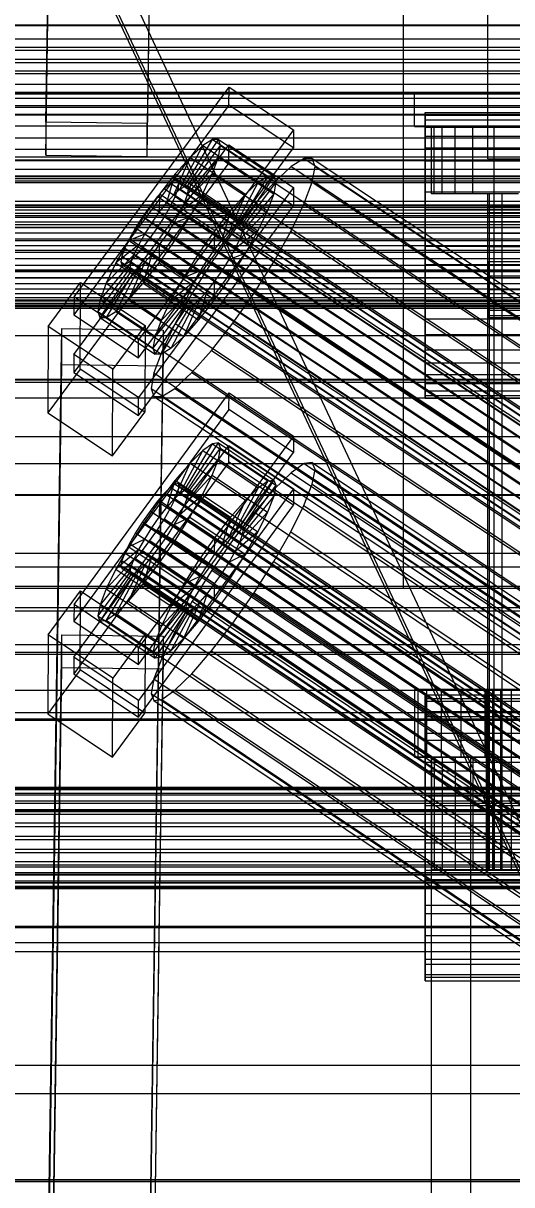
# Model space of a CAD drawing. Header units: millimetres. Extents: x -2500 to 58855, y -53268 to 6837.
# Drawn here: x -382.5 to -295.7, y -35105.9 to -34899.7 of the extents above; entities that cross this region are included whole.
import ezdxf

# ---------------------------------------------------------------- set-up
doc = ezdxf.new("R2010")
doc.units = ezdxf.units.MM
for name, color, linetype, lineweight in [('COTAS_O', 1, 'Continuous', 0), ('COTAS_R', 1, 'Continuous', 0), ('frontal_briquetadora', 7, 'Continuous', 0), ('frontal_C01', 7, 'Continuous', 0), ('frontal_C02', 7, 'Continuous', 0), ('frontal_C03', 7, 'Continuous', 0), ('frontal_C05', 7, 'Continuous', 0), ('frontal_mezcladora', 7, 'Continuous', 0), ('frontal_secador', 7, 'Continuous', 0), ('frontal_tolva-C01', 7, 'Continuous', 0)]:
    doc.layers.add(name, color=color, linetype=linetype, lineweight=lineweight)
doc.dimstyles.new('R19_100', dxfattribs={"dimtxt": 250, "dimasz": 150, "dimexe": 150, "dimexo": 80, "dimgap": 100, "dimtad": 1, "dimtih": 1, "dimtoh": 1, "dimdsep": 46, "dimcen": 0.09, "dimadec": 0, "dimazin": 0, "dimtfac": 1, "dimtdec": 4, "dimtofl": 0, "dimtmove": 0, "dimatfit": 3, "dimfxl": 1, "dimtolj": 1, "dimtzin": 0, "dimarcsym": 0})

# ---------------------------------------------------------------- blocks, each defined once
blk = doc.blocks.new('*D37')
at = {"layer": 'COTAS_R', "color": 0, "lineweight": -2, "transparency": 16777216}
for p, q in [((-1750, -35420), (-1750, -34450)), ((2600, -35420), (2600, -34450)), ((-1600, -34600), (2450, -34600))]:
    blk.add_line(p, q, dxfattribs=at)
at = {"layer": 'COTAS_R', "color": 0, "transparency": 16777216}
for points in [[(-1600, -34575), (-1600, -34625), (-1750, -34600)], [(2450, -34575), (2450, -34625), (2600, -34600)]]:
    blk.add_solid(points, dxfattribs=at)
at = {"layer": 'Defpoints', "color": 0, "transparency": 16777216}
for p in [(2600, -34600), (-1750, -35500), (2600, -35500)]:
    blk.add_point(p, dxfattribs=at)
blk = doc.blocks.new('*D42')
at = {"layer": 'COTAS_O', "color": 0, "lineweight": -2, "transparency": 16777216}
for p, q in [((-570, -33700), (200, -33700)), ((50, -34750), (50, -33850)), ((-570, -34900), (200, -34900))]:
    blk.add_line(p, q, dxfattribs=at)
at = {"layer": 'COTAS_O', "color": 0, "transparency": 16777216}
for points in [[(25, -33850), (75, -33850), (50, -33700)], [(25, -34750), (75, -34750), (50, -34900)]]:
    blk.add_solid(points, dxfattribs=at)
at = {"layer": 'Defpoints', "color": 0, "transparency": 16777216}
for p in [(-650, -33700), (50, -33700), (-650, -34900)]:
    blk.add_point(p, dxfattribs=at)
blk = doc.blocks.new('*D43')
at = {"layer": 'COTAS_O', "color": 0, "lineweight": -2, "transparency": 16777216}
for p, q in [((-650, -34820), (-650, -34050)), ((650, -34820), (650, -34050)), ((-500, -34200), (500, -34200))]:
    blk.add_line(p, q, dxfattribs=at)
at = {"layer": 'COTAS_O', "color": 0, "transparency": 16777216}
for points in [[(-500, -34175), (-500, -34225), (-650, -34200)], [(500, -34175), (500, -34225), (650, -34200)]]:
    blk.add_solid(points, dxfattribs=at)
at = {"layer": 'Defpoints', "color": 0, "transparency": 16777216}
for p in [(650, -34200), (-650, -34900), (650, -34900)]:
    blk.add_point(p, dxfattribs=at)

msp = doc.modelspace()

# ---------------------------------------------------------------- linework, layer by layer
at = {"layer": 'frontal_briquetadora'}
for p, q in [((-315, -35000), (-315, -34710)), ((-1330, -34940), (340, -34940)), ((-1330, -34950), (340, -34950)), ((-1330, -35000), (490, -35000)), ((-430, -35000), (-315, -35000)), ((-1330, -35010), (490, -35010))]:
    msp.add_line(p, q, dxfattribs=at)
at = {"layer": 'frontal_C01'}
for p, q in [((-373.501, -34948.258), (-345.969, -34911.019)), ((-345.981, -34914.221), (-345.969, -34911.019)), ((-345.969, -34911.019), (-334.501, -34918.631)), ((-345.981, -34914.221), (-373.513, -34951.46)), ((-334.513, -34921.833), (-345.981, -34914.221)), ((-311.15, -34916.825), (-311.15, -34915.54)), ((-311.15, -34915.54), (-311.15, -34915.982)), ((-311.15, -34915.54), (311.15, -34915.54)), ((-311.15, -34915.982), (-311.15, -34918.122)), ((-311.15, -34915.982), (311.15, -34915.982)), ((-311.15, -34919.749), (-311.15, -34916.825)), ((-311.15, -34916.825), (311.15, -34916.825)), ((-334.501, -34918.631), (-362.033, -34955.87)), ((-334.501, -34918.631), (-334.513, -34921.833)), ((-311.15, -34918.122), (-311.15, -34921.813)), ((-311.15, -34918.122), (311.15, -34918.122)), ((-353.892, -34928.643), (-348.918, -34920.323)), ((-353.378, -34928.64), (-347.835, -34920.318)), ((-348.918, -34920.323), (-350.645, -34921.406)), ((-347.835, -34920.318), (-348.918, -34920.323)), ((-348.918, -34920.323), (-339.088, -34926.847)), ((-347.835, -34920.318), (-338.005, -34926.842)), ((-347.47, -34921.39), (-347.835, -34920.318)), ((-311.15, -34924.115), (-311.15, -34919.749)), ((-311.15, -34919.749), (311.15, -34919.749)), ((-373.539, -34958.504), (-346.008, -34921.265)), ((-362.045, -34959.072), (-334.513, -34921.833)), ((-354.71, -34929.156), (-350.645, -34921.406)), ((-353.205, -34929.148), (-347.47, -34921.39)), ((-350.645, -34921.406), (-352.899, -34923.492)), ((-350.645, -34921.406), (-340.816, -34927.93)), ((-347.847, -34923.467), (-347.47, -34921.39)), ((-347.47, -34921.39), (-337.64, -34927.914)), ((-346.02, -34924.467), (-346.008, -34921.265)), ((-346.008, -34921.265), (-334.539, -34928.877)), ((-311.15, -34921.813), (-311.15, -34926.804)), ((-311.15, -34921.813), (311.15, -34921.813)), ((-346.02, -34924.467), (-373.551, -34961.706)), ((-355.777, -34930.144), (-352.899, -34923.492)), ((-352.899, -34923.492), (-355.525, -34926.439)), ((-353.384, -34930.132), (-347.847, -34923.467)), ((-352.899, -34923.492), (-343.069, -34930.016)), ((-348.941, -34926.406), (-347.847, -34923.467)), ((-347.847, -34923.467), (-338.017, -34929.991)), ((-334.551, -34932.078), (-346.02, -34924.467)), ((-334.938, -34925.145), (-337.95, -34927.934)), ((-332.629, -34923.698), (-334.938, -34925.145)), ((-334.938, -34925.145), (-150.629, -35047.476)), ((-331.181, -34923.69), (-332.629, -34923.698)), ((-332.629, -34923.698), (-148.32, -35046.029)), ((-331.197, -34927.9), (-330.692, -34925.124)), ((-330.692, -34925.124), (-331.181, -34923.69)), ((-331.181, -34923.69), (-146.872, -35046.022)), ((-330.692, -34925.124), (-146.383, -35047.455)), ((-311.15, -34929.623), (-311.15, -34924.115)), ((-311.15, -34924.115), (311.15, -34924.115)), ((-355.525, -34926.439), (-358.345, -34930.047)), ((-357.021, -34931.54), (-355.525, -34926.439)), ((-355.525, -34926.439), (-345.695, -34932.964)), ((-353.902, -34931.524), (-348.941, -34926.406)), ((-350.678, -34930.009), (-348.941, -34926.406)), ((-348.941, -34926.406), (-339.111, -34932.931)), ((-339.088, -34926.847), (-344.062, -34935.167)), ((-338.005, -34926.842), (-343.549, -34935.165)), ((-340.816, -34927.93), (-339.088, -34926.847)), ((-339.088, -34926.847), (-338.005, -34926.842)), ((-338.005, -34926.842), (-337.64, -34927.914)), ((-311.15, -34926.804), (-311.15, -34932.755)), ((-311.15, -34926.804), (311.15, -34926.804)), ((-334.539, -34928.877), (-362.071, -34966.116)), ((-357.415, -34929.056), (-358.659, -34930.452)), ((-356.348, -34928.068), (-357.415, -34929.056)), ((-357.415, -34929.056), (-143.617, -35070.961)), ((-355.53, -34927.555), (-356.348, -34928.068)), ((-356.348, -34928.068), (-142.549, -35069.973)), ((-355.777, -34930.144), (-354.71, -34929.156)), ((-355.541, -34930.437), (-355.022, -34929.044)), ((-355.017, -34927.553), (-355.53, -34927.555)), ((-355.53, -34927.555), (-141.731, -35069.46)), ((-355.022, -34929.044), (-354.844, -34928.061)), ((-355.022, -34929.044), (-141.224, -35070.949)), ((-354.844, -34928.061), (-355.017, -34927.553)), ((-355.017, -34927.553), (-141.218, -35069.457)), ((-354.844, -34928.061), (-141.045, -35069.965)), ((-354.71, -34929.156), (-353.892, -34928.643)), ((-344.88, -34935.68), (-354.71, -34929.156)), ((-353.892, -34928.643), (-353.378, -34928.64)), ((-344.062, -34935.167), (-353.892, -34928.643)), ((-353.205, -34929.148), (-353.384, -34930.132)), ((-343.549, -34935.165), (-353.378, -34928.64)), ((-353.378, -34928.64), (-353.205, -34929.148)), ((-343.376, -34935.672), (-353.205, -34929.148)), ((-340.816, -34927.93), (-344.88, -34935.68)), ((-337.64, -34927.914), (-343.376, -34935.672)), ((-343.069, -34930.016), (-340.816, -34927.93)), ((-337.95, -34927.934), (-341.461, -34931.874)), ((-337.64, -34927.914), (-338.017, -34929.991)), ((-337.95, -34927.934), (-153.641, -35050.265)), ((-334.539, -34928.877), (-334.551, -34932.078)), ((-332.659, -34931.83), (-331.197, -34927.9)), ((-331.197, -34927.9), (-146.887, -35050.232)), ((-358.345, -34930.047), (-361.166, -34934.069)), ((-358.659, -34930.452), (-359.995, -34932.161)), ((-358.659, -34930.452), (-144.861, -35072.357)), ((-358.345, -34930.047), (-358.357, -34933.249)), ((-348.515, -34936.571), (-358.345, -34930.047)), ((-357.021, -34931.54), (-355.777, -34930.144)), ((-356.363, -34932.143), (-355.541, -34930.437)), ((-345.947, -34936.668), (-355.777, -34930.144)), ((-355.541, -34930.437), (-141.742, -35072.341)), ((-354.725, -34933.231), (-350.678, -34930.009)), ((-353.384, -34930.132), (-353.902, -34931.524)), ((-343.554, -34936.656), (-353.384, -34930.132)), ((-352.938, -34934.028), (-350.678, -34930.009)), ((-350.678, -34930.009), (-340.848, -34936.533)), ((-343.069, -34930.016), (-345.947, -34936.668)), ((-345.695, -34932.964), (-343.069, -34930.016)), ((-338.017, -34929.991), (-343.554, -34936.656)), ((-338.017, -34929.991), (-339.111, -34932.931)), ((-311.15, -34935.899), (-311.15, -34929.623)), ((-311.15, -34929.623), (311.15, -34929.623)), ((-440, -34931.906), (440, -34931.906)), ((-440, -34932.063), (440, -34932.063)), ((-440, -34932.361), (440, -34932.361)), ((-440, -34932.821), (440, -34932.821)), ((-440, -34933.398), (440, -34933.398)), ((-362.083, -34969.317), (-334.551, -34932.078)), ((-359.995, -34932.161), (-361.332, -34934.067)), ((-146.196, -35074.066), (-359.995, -34932.161)), ((-359.693, -34935.154), (-358.357, -34933.249)), ((-358.357, -34933.249), (-357.021, -34931.54)), ((-358.357, -34933.249), (-348.527, -34939.773)), ((-357.434, -34934.047), (-356.363, -34932.143)), ((-347.191, -34938.064), (-357.021, -34931.54)), ((-356.363, -34932.143), (-142.565, -35074.048)), ((-354.725, -34933.231), (-355.796, -34935.135)), ((-353.902, -34931.524), (-354.725, -34933.231)), ((-344.895, -34939.755), (-354.725, -34933.231)), ((-344.073, -34938.049), (-353.902, -34931.524)), ((-348.515, -34936.571), (-345.695, -34932.964)), ((-345.695, -34932.964), (-347.191, -34938.064)), ((-341.461, -34931.874), (-345.231, -34936.697)), ((-339.111, -34932.931), (-344.073, -34938.049)), ((-341.461, -34931.874), (-157.152, -35054.205)), ((-339.111, -34932.931), (-340.848, -34936.533)), ((-334.981, -34936.646), (-332.659, -34931.83)), ((-332.659, -34931.83), (-148.35, -35054.162)), ((-311.15, -34932.755), (-311.15, -34939.26)), ((311.15, -34932.755), (-311.15, -34932.755)), ((-440, -34934.129), (440, -34934.129)), ((-440, -34934.944), (440, -34934.944)), ((-361.166, -34934.069), (-363.797, -34938.232)), ((-361.332, -34934.067), (-362.578, -34936.039)), ((-361.332, -34934.067), (-147.533, -35075.971)), ((-359.693, -34935.154), (-361.166, -34934.069)), ((-361.166, -34934.069), (-351.336, -34940.594)), ((-360.939, -34937.126), (-359.693, -34935.154)), ((-349.863, -34941.678), (-359.693, -34935.154)), ((-358.68, -34936.019), (-357.434, -34934.047)), ((-357.434, -34934.047), (-143.635, -35075.952)), ((-355.796, -34935.135), (-357.042, -34937.107)), ((-355.796, -34935.135), (-352.938, -34934.028)), ((-345.966, -34941.659), (-355.796, -34935.135)), ((-355.569, -34938.191), (-352.938, -34934.028)), ((-352.938, -34934.028), (-343.108, -34940.553)), ((-344.062, -34935.167), (-344.88, -34935.68)), ((-343.549, -34935.165), (-344.062, -34935.167)), ((-343.376, -34935.672), (-343.549, -34935.165)), ((-440, -34935.897), (440, -34935.897)), ((-440, -34936.896), (440, -34936.896)), ((-360.939, -34937.126), (-363.797, -34938.232)), ((-362.578, -34936.039), (-363.648, -34937.943)), ((-362.578, -34936.039), (-148.779, -35077.943)), ((-362.01, -34939.03), (-360.939, -34937.126)), ((-351.109, -34943.65), (-360.939, -34937.126)), ((-360.017, -34937.925), (-358.68, -34936.019)), ((-358.68, -34936.019), (-144.881, -35077.924)), ((-357.042, -34937.107), (-358.378, -34939.012)), ((-357.042, -34937.107), (-355.569, -34938.191)), ((-347.212, -34943.631), (-357.042, -34937.107)), ((-351.336, -34940.594), (-348.515, -34936.571)), ((-345.231, -34936.697), (-349.002, -34942.074)), ((-348.527, -34939.773), (-348.515, -34936.571)), ((-345.947, -34936.668), (-347.191, -34938.064)), ((-344.88, -34935.68), (-345.947, -34936.668)), ((-160.922, -35059.028), (-345.231, -34936.697)), ((-340.848, -34936.533), (-344.895, -34939.755)), ((-344.073, -34938.049), (-343.554, -34936.656)), ((-343.554, -34936.656), (-343.376, -34935.672)), ((-340.848, -34936.533), (-343.108, -34940.553)), ((-338.003, -34942.02), (-334.981, -34936.646)), ((-334.981, -34936.646), (-150.672, -35058.977)), ((-311.15, -34942.515), (-311.15, -34935.899)), ((-311.15, -34935.899), (311.15, -34935.899)), ((440, -34938.006), (-440, -34938.006)), ((-440, -34939.12), (440, -34939.12)), ((-363.797, -34938.232), (-366.057, -34942.252)), ((-362.01, -34939.03), (-366.057, -34942.252)), ((-364.471, -34939.649), (-364.989, -34941.042)), ((-363.648, -34937.943), (-364.471, -34939.649)), ((-364.471, -34939.649), (-150.672, -35081.553)), ((-363.797, -34938.232), (-353.967, -34944.757)), ((-363.648, -34937.943), (-149.85, -35079.847)), ((-362.833, -34940.736), (-362.01, -34939.03)), ((-362.596, -34941.03), (-361.352, -34939.634)), ((-352.18, -34945.554), (-362.01, -34939.03)), ((-361.352, -34939.634), (-360.017, -34937.925)), ((-361.352, -34939.634), (-147.554, -35081.538)), ((-360.017, -34937.925), (-146.218, -35079.829)), ((-358.378, -34939.012), (-359.714, -34940.721)), ((-358.39, -34942.214), (-355.569, -34938.191)), ((-358.378, -34939.012), (-358.39, -34942.214)), ((-348.548, -34945.536), (-358.378, -34939.012)), ((-355.569, -34938.191), (-345.739, -34944.716)), ((-347.191, -34938.064), (-348.527, -34939.773)), ((-345.966, -34941.659), (-344.895, -34939.755)), ((-344.895, -34939.755), (-344.073, -34938.049)), ((-311.15, -34939.26), (-311.15, -34945.876)), ((-311.15, -34939.26), (311.15, -34939.26)), ((-440, -34940.311), (440, -34940.311)), ((-440, -34941.464), (440, -34941.464)), ((-362.833, -34940.736), (-367.794, -34945.854)), ((-364.989, -34941.042), (-365.168, -34942.025)), ((-364.989, -34941.042), (-151.191, -35082.946)), ((-363.664, -34942.018), (-362.596, -34941.03)), ((-363.351, -34942.129), (-362.833, -34940.736)), ((-353.003, -34947.261), (-362.833, -34940.736)), ((-362.596, -34941.03), (-148.798, -35082.934)), ((-359.714, -34940.721), (-361.21, -34945.821)), ((-359.714, -34940.721), (-360.958, -34942.117)), ((-349.884, -34947.245), (-359.714, -34940.721)), ((-353.967, -34944.757), (-351.336, -34940.594)), ((-351.336, -34940.594), (-349.863, -34941.678)), ((-349.863, -34941.678), (-351.109, -34943.65)), ((-348.527, -34939.773), (-349.863, -34941.678)), ((-347.212, -34943.631), (-345.966, -34941.659)), ((-343.108, -34940.553), (-345.966, -34941.659)), ((-343.108, -34940.553), (-345.739, -34944.716)), ((-440, -34942.655), (440, -34942.655)), ((-440, -34943.769), (440, -34943.769)), ((-363.53, -34943.113), (-369.265, -34950.871)), ((-363.357, -34943.621), (-368.9, -34951.943)), ((-363.351, -34942.129), (-368.888, -34948.794)), ((-362.843, -34943.618), (-367.817, -34951.938)), ((-366.057, -34942.252), (-367.794, -34945.854)), ((-362.025, -34943.105), (-366.09, -34950.855)), ((-366.057, -34942.252), (-356.228, -34948.776)), ((-365.168, -34942.025), (-364.995, -34942.533)), ((-365.168, -34942.025), (-151.369, -35083.93)), ((-364.995, -34942.533), (-364.482, -34942.531)), ((-364.995, -34942.533), (-151.196, -35084.438)), ((-364.482, -34942.531), (-363.664, -34942.018)), ((-364.482, -34942.531), (-150.683, -35084.435)), ((-360.958, -34942.117), (-363.836, -34948.769)), ((-363.664, -34942.018), (-149.865, -35083.922)), ((-363.53, -34943.113), (-363.351, -34942.129)), ((-363.357, -34943.621), (-363.53, -34943.113)), ((-353.7, -34949.637), (-363.53, -34943.113)), ((-362.843, -34943.618), (-363.357, -34943.621)), ((-353.527, -34950.145), (-363.357, -34943.621)), ((-353.521, -34948.653), (-363.351, -34942.129)), ((-362.025, -34943.105), (-362.843, -34943.618)), ((-353.014, -34950.142), (-362.843, -34943.618)), ((-360.958, -34942.117), (-362.025, -34943.105)), ((-352.196, -34949.63), (-362.025, -34943.105)), ((-361.21, -34945.821), (-358.39, -34942.214)), ((-351.128, -34948.641), (-360.958, -34942.117)), ((-358.39, -34942.214), (-348.56, -34948.738)), ((-353.967, -34944.757), (-351.109, -34943.65)), ((-349.002, -34942.074), (-352.519, -34947.639)), ((-351.109, -34943.65), (-352.18, -34945.554)), ((-349.002, -34942.074), (-164.693, -35064.406)), ((-348.548, -34945.536), (-347.212, -34943.631)), ((-345.739, -34944.716), (-347.212, -34943.631)), ((-341.52, -34947.585), (-338.003, -34942.02)), ((-338.003, -34942.02), (-153.694, -35064.351)), ((-311.15, -34949.02), (-311.15, -34942.515)), ((-311.15, -34942.515), (311.15, -34942.515)), ((-440, -34944.879), (440, -34944.879)), ((-440, -34945.878), (440, -34945.878)), ((-378.086, -34953.504), (-372.35, -34945.746)), ((-372.408, -34961.115), (-372.35, -34945.746)), ((-372.35, -34945.746), (-360.882, -34953.358)), ((-367.794, -34945.854), (-368.888, -34948.794)), ((-367.794, -34945.854), (-357.964, -34952.379)), ((-363.836, -34948.769), (-361.21, -34945.821)), ((-361.21, -34945.821), (-351.38, -34952.346)), ((-356.228, -34948.776), (-353.967, -34944.757)), ((-356.228, -34948.776), (-352.18, -34945.554)), ((-352.18, -34945.554), (-353.003, -34947.261)), ((-349.884, -34947.245), (-348.548, -34945.536)), ((-345.739, -34944.716), (-348.56, -34948.738)), ((-348.56, -34948.738), (-348.548, -34945.536)), ((-311.15, -34945.876), (-311.15, -34952.152)), ((-311.15, -34945.876), (311.15, -34945.876)), ((-440, -34946.831), (440, -34946.831)), ((-440, -34947.646), (440, -34947.646)), ((-357.964, -34952.379), (-353.003, -34947.261)), ((-352.519, -34947.639), (-355.541, -34953.013)), ((-353.003, -34947.261), (-353.521, -34948.653)), ((-352.519, -34947.639), (-168.21, -35069.971)), ((-351.38, -34952.346), (-349.884, -34947.245)), ((-351.128, -34948.641), (-349.884, -34947.245)), ((-345.291, -34952.962), (-341.52, -34947.585)), ((-341.52, -34947.585), (-157.211, -35069.916)), ((-440, -34948.377), (440, -34948.377)), ((-440, -34948.954), (440, -34948.954)), ((-440, -34949.414), (440, -34949.414)), ((-440, -34949.712), (440, -34949.712)), ((-440, -34949.869), (440, -34949.869)), ((-373.501, -34948.258), (-373.513, -34951.46)), ((-362.033, -34955.87), (-373.501, -34948.258)), ((-368.888, -34948.794), (-369.265, -34950.871)), ((-368.888, -34948.794), (-359.058, -34955.318)), ((-366.09, -34950.855), (-363.836, -34948.769)), ((-363.836, -34948.769), (-354.006, -34955.293)), ((-359.436, -34957.395), (-353.7, -34949.637)), ((-359.058, -34955.318), (-353.521, -34948.653)), ((-357.964, -34952.379), (-356.228, -34948.776)), ((-356.26, -34957.379), (-352.196, -34949.63)), ((-354.006, -34955.293), (-351.128, -34948.641)), ((-353.521, -34948.653), (-353.7, -34949.637)), ((-353.7, -34949.637), (-353.527, -34950.145)), ((-353.014, -34950.142), (-352.196, -34949.63)), ((-352.196, -34949.63), (-351.128, -34948.641)), ((-348.56, -34948.738), (-351.38, -34952.346)), ((-311.15, -34954.971), (-311.15, -34949.02)), ((-311.15, -34949.02), (311.15, -34949.02)), ((-450, -34950.263), (450, -34950.263)), ((-373.513, -34951.46), (-362.045, -34959.072)), ((-369.265, -34950.871), (-368.9, -34951.943)), ((-369.265, -34950.871), (-359.436, -34957.395)), ((-368.9, -34951.943), (-367.817, -34951.938)), ((-368.9, -34951.943), (-359.07, -34958.467)), ((-367.817, -34951.938), (-366.09, -34950.855)), ((-367.817, -34951.938), (-357.987, -34958.462)), ((-366.09, -34950.855), (-356.26, -34957.379)), ((-359.07, -34958.467), (-353.527, -34950.145)), ((-357.987, -34958.462), (-353.014, -34950.142)), ((-353.527, -34950.145), (-353.014, -34950.142)), ((-378.512, -35145.861), (-375.644, -34953.914)), ((-378.086, -34953.504), (-378.143, -34968.873)), ((-366.618, -34961.116), (-378.086, -34953.504)), ((-375.644, -34960.317), (-375.644, -34953.914)), ((-375.644, -34953.914), (-357.646, -34954.155)), ((-360.882, -34953.358), (-366.618, -34961.116)), ((-360.882, -34953.358), (-360.939, -34968.726)), ((-357.646, -34954.155), (-360.514, -35146.103)), ((-359.058, -34955.318), (-357.964, -34952.379)), ((-355.541, -34953.013), (-357.863, -34957.829)), ((-357.646, -34954.155), (-357.646, -34960.559)), ((-355.541, -34953.013), (-171.232, -35075.344)), ((-351.38, -34952.346), (-354.006, -34955.293)), ((-349.061, -34957.785), (-345.291, -34952.962)), ((-345.291, -34952.962), (-160.982, -35075.293)), ((-311.15, -34952.152), (-311.15, -34957.66)), ((-311.15, -34952.152), (311.15, -34952.152)), ((-362.045, -34959.072), (-362.033, -34955.87)), ((-359.436, -34957.395), (-359.058, -34955.318)), ((-354.006, -34955.293), (-356.26, -34957.379)), ((-311.15, -34959.962), (-311.15, -34954.971)), ((-311.15, -34954.971), (311.15, -34954.971)), ((-359.07, -34958.467), (-359.436, -34957.395)), ((-357.863, -34957.829), (-359.326, -34961.759)), ((-356.26, -34957.379), (-357.987, -34958.462)), ((-357.863, -34957.829), (-173.554, -35080.16)), ((-352.572, -34961.725), (-349.061, -34957.785)), ((-349.061, -34957.785), (-164.752, -35080.116)), ((-311.15, -34957.66), (-311.15, -34962.026)), ((-311.15, -34957.66), (311.15, -34957.66)), ((-378.512, -35152.265), (-375.644, -34960.317)), ((-357.646, -34960.559), (-375.644, -34960.317)), ((-373.539, -34958.504), (-373.551, -34961.706)), ((-362.071, -34966.116), (-373.539, -34958.504)), ((-357.987, -34958.462), (-359.07, -34958.467)), ((-311.15, -34963.653), (-311.15, -34959.962)), ((-311.15, -34959.962), (311.15, -34959.962)), ((-372.408, -34961.115), (-378.143, -34968.873)), ((-373.551, -34961.706), (-362.083, -34969.317)), ((-360.939, -34968.726), (-372.408, -34961.115)), ((-366.675, -34976.484), (-366.618, -34961.116)), ((-360.514, -35152.507), (-357.646, -34960.559)), ((-359.326, -34961.759), (-359.83, -34964.535)), ((-359.326, -34961.759), (-175.016, -35084.09)), ((-355.584, -34964.514), (-352.572, -34961.725)), ((-352.572, -34961.725), (-168.263, -35084.057)), ((-311.15, -34962.026), (-311.15, -34964.95)), ((-311.15, -34962.026), (311.15, -34962.026)), ((450, -34963.07), (-450, -34963.07)), ((-357.893, -34965.961), (-355.584, -34964.514)), ((-355.584, -34964.514), (-171.275, -35086.845)), ((-311.15, -34965.793), (-311.15, -34963.653)), ((-311.15, -34963.653), (311.15, -34963.653)), ((-362.083, -34969.317), (-362.071, -34966.116)), ((-359.83, -34964.535), (-359.341, -34965.968)), ((-359.83, -34964.535), (-175.521, -35086.867)), ((-359.341, -34965.968), (-357.893, -34965.961)), ((-359.341, -34965.968), (-175.032, -35088.3)), ((-357.893, -34965.961), (-173.584, -35088.293)), ((-311.15, -34964.95), (-311.15, -34966.235)), ((-311.15, -34964.95), (311.15, -34964.95)), ((-311.15, -34966.235), (-311.15, -34965.793)), ((-311.15, -34965.793), (311.15, -34965.793)), ((-311.15, -34966.235), (311.15, -34966.235)), ((-378.143, -34968.873), (-366.675, -34976.484)), ((-366.675, -34976.484), (-360.939, -34968.726)), ((450, -34983.421), (-450, -34983.421)), ((-450, -34996.228), (450, -34996.228))]:
    msp.add_line(p, q, dxfattribs=at)
at = {"layer": 'frontal_C02'}
for p, q in [((-378.512, -34917.232), (-375.644, -34723.465)), ((-357.646, -34723.709), (-360.514, -34917.476)), ((-378.512, -34923.078), (-375.644, -34729.311)), ((-360.514, -34923.322), (-357.646, -34729.554)), ((-425, -34911.965), (425, -34911.965)), ((-360.514, -34917.476), (-378.512, -34917.232)), ((-378.512, -34917.232), (-378.512, -34923.078)), ((-360.514, -34923.322), (-360.514, -34917.476)), ((-378.512, -34923.078), (-360.514, -34923.322)), ((425, -34923.441), (-425, -34923.441)), ((425, -34926.812), (-425, -34926.812)), ((-425, -34938.288), (425, -34938.288)), ((-450, -34966.206), (450, -34966.206)), ((-373.501, -35002.918), (-345.969, -34965.325)), ((-345.981, -34968.248), (-345.969, -34965.325)), ((-345.969, -34965.325), (-334.501, -34973.009)), ((-345.981, -34968.248), (-373.513, -35005.841)), ((-334.513, -34975.931), (-345.981, -34968.248)), ((-373.539, -35012.271), (-346.008, -34974.678)), ((-334.501, -34973.009), (-362.033, -35010.602)), ((-353.892, -34982.605), (-348.918, -34974.361)), ((-353.378, -34982.536), (-347.835, -34974.214)), ((-348.918, -34974.361), (-350.645, -34975.576)), ((-347.835, -34974.214), (-348.918, -34974.361)), ((-348.918, -34974.361), (-339.088, -34980.947)), ((-347.835, -34974.214), (-338.005, -34980.8)), ((-347.47, -34975.144), (-347.835, -34974.214)), ((-346.02, -34977.6), (-346.008, -34974.678)), ((-346.008, -34974.678), (-334.539, -34982.361)), ((-334.501, -34973.009), (-334.513, -34975.931)), ((-362.045, -35013.524), (-334.513, -34975.931)), ((-354.71, -34983.181), (-350.645, -34975.576)), ((-353.205, -34982.976), (-347.47, -34975.144)), ((-350.645, -34975.576), (-352.899, -34977.775)), ((-350.645, -34975.576), (-340.816, -34982.162)), ((-347.847, -34977.089), (-347.47, -34975.144)), ((-347.47, -34975.144), (-337.64, -34981.73)), ((450, -34977.896), (-450, -34977.896)), ((-346.02, -34977.6), (-373.551, -35015.193)), ((-355.777, -34984.223), (-352.899, -34977.775)), ((-352.899, -34977.775), (-355.525, -34980.81)), ((-353.384, -34983.897), (-347.847, -34977.089)), ((-352.899, -34977.775), (-343.069, -34984.361)), ((-348.941, -34979.914), (-347.847, -34977.089)), ((-347.847, -34977.089), (-338.017, -34983.674)), ((-334.551, -34985.284), (-346.02, -34977.6)), ((-332.629, -34977.866), (-334.938, -34979.49)), ((-331.181, -34977.669), (-332.629, -34977.866)), ((-332.629, -34977.866), (-148.32, -35101.35)), ((-331.197, -34981.512), (-330.692, -34978.913)), ((-330.692, -34978.913), (-331.181, -34977.669)), ((-331.181, -34977.669), (-146.872, -35101.153)), ((-330.692, -34978.913), (-146.383, -35102.397)), ((-355.525, -34980.81), (-358.345, -34984.472)), ((-357.021, -34985.66), (-355.525, -34980.81)), ((-355.525, -34980.81), (-345.695, -34987.395)), ((-353.902, -34985.236), (-348.941, -34979.914)), ((-350.678, -34983.429), (-348.941, -34979.914)), ((-348.941, -34979.914), (-339.111, -34986.5)), ((-339.088, -34980.947), (-344.062, -34989.191)), ((-338.005, -34980.8), (-343.549, -34989.121)), ((-340.816, -34982.162), (-339.088, -34980.947)), ((-339.088, -34980.947), (-338.005, -34980.8)), ((-338.005, -34980.8), (-337.64, -34981.73)), ((-334.938, -34979.49), (-337.95, -34982.43)), ((-334.938, -34979.49), (-150.629, -35102.974)), ((-334.539, -34982.361), (-362.071, -35019.954)), ((-356.348, -34982.083), (-357.415, -34983.125)), ((-355.53, -34981.508), (-356.348, -34982.083)), ((-356.348, -34982.083), (-142.549, -35125.324)), ((-355.541, -34984.138), (-355.022, -34982.799)), ((-355.017, -34981.438), (-355.53, -34981.508)), ((-355.53, -34981.508), (-141.731, -35124.749)), ((-355.022, -34982.799), (-354.844, -34981.879)), ((-355.022, -34982.799), (-141.224, -35126.041)), ((-354.844, -34981.879), (-355.017, -34981.438)), ((-355.017, -34981.438), (-141.218, -35124.679)), ((-354.844, -34981.879), (-141.045, -35125.12)), ((-354.71, -34983.181), (-353.892, -34982.605)), ((-353.892, -34982.605), (-353.378, -34982.536)), ((-344.062, -34989.191), (-353.892, -34982.605)), ((-353.205, -34982.976), (-353.384, -34983.897)), ((-343.549, -34989.121), (-353.378, -34982.536)), ((-353.378, -34982.536), (-353.205, -34982.976)), ((-343.376, -34989.562), (-353.205, -34982.976)), ((-340.816, -34982.162), (-344.88, -34989.767)), ((-337.64, -34981.73), (-343.376, -34989.562)), ((-343.069, -34984.361), (-340.816, -34982.162)), ((-337.95, -34982.43), (-341.461, -34986.487)), ((-337.64, -34981.73), (-338.017, -34983.674)), ((-337.95, -34982.43), (-153.641, -35105.914)), ((-334.539, -34982.361), (-334.551, -34985.284)), ((-332.659, -34985.29), (-331.197, -34981.512)), ((-331.197, -34981.512), (-146.887, -35104.996)), ((-358.345, -34984.472), (-361.166, -34988.512)), ((-358.659, -34984.562), (-359.995, -34986.297)), ((-357.415, -34983.125), (-358.659, -34984.562)), ((-358.659, -34984.562), (-144.861, -35127.804)), ((-358.345, -34984.472), (-358.357, -34987.394)), ((-348.515, -34991.058), (-358.345, -34984.472)), ((-357.415, -34983.125), (-143.617, -35126.366)), ((-357.021, -34985.66), (-355.777, -34984.223)), ((-356.363, -34985.803), (-355.541, -34984.138)), ((-355.777, -34984.223), (-354.71, -34983.181)), ((-345.947, -34990.808), (-355.777, -34984.223)), ((-355.541, -34984.138), (-141.742, -35127.379)), ((-354.725, -34986.901), (-350.678, -34983.429)), ((-344.88, -34989.767), (-354.71, -34983.181)), ((-353.384, -34983.897), (-353.902, -34985.236)), ((-343.554, -34990.483), (-353.384, -34983.897)), ((-352.938, -34987.394), (-350.678, -34983.429)), ((-350.678, -34983.429), (-340.848, -34990.015)), ((-343.069, -34984.361), (-345.947, -34990.808)), ((-345.695, -34987.395), (-343.069, -34984.361)), ((-338.017, -34983.674), (-343.554, -34990.483)), ((-338.017, -34983.674), (-339.111, -34986.5)), ((-362.083, -35022.877), (-334.551, -34985.284)), ((-359.995, -34986.297), (-361.332, -34988.211)), ((-146.196, -35129.538), (-359.995, -34986.297)), ((-358.357, -34987.394), (-357.021, -34985.66)), ((-357.434, -34987.681), (-356.363, -34985.803)), ((-347.191, -34992.246), (-357.021, -34985.66)), ((-356.363, -34985.803), (-142.565, -35129.044)), ((-354.725, -34986.901), (-355.796, -34988.778)), ((-353.902, -34985.236), (-354.725, -34986.901)), ((-344.895, -34993.486), (-354.725, -34986.901)), ((-344.073, -34991.821), (-353.902, -34985.236)), ((-341.461, -34986.487), (-345.231, -34991.382)), ((-339.111, -34986.5), (-344.073, -34991.821)), ((-341.461, -34986.487), (-157.152, -35109.971)), ((-339.111, -34986.5), (-340.848, -34990.015)), ((-334.981, -34989.989), (-332.659, -34985.29)), ((-332.659, -34985.29), (-148.35, -35108.774)), ((-361.166, -34988.512), (-363.797, -34992.656)), ((-361.332, -34988.211), (-362.578, -34990.174)), ((-361.332, -34988.211), (-147.533, -35131.452)), ((-359.693, -34989.308), (-361.166, -34988.512)), ((-361.166, -34988.512), (-351.336, -34995.098)), ((-359.693, -34989.308), (-358.357, -34987.394)), ((-358.68, -34989.644), (-357.434, -34987.681)), ((-358.357, -34987.394), (-348.527, -34993.98)), ((-357.434, -34987.681), (-143.635, -35130.922)), ((-355.796, -34988.778), (-357.042, -34990.741)), ((-355.796, -34988.778), (-352.938, -34987.394)), ((-345.966, -34995.364), (-355.796, -34988.778)), ((-355.569, -34991.537), (-352.938, -34987.394)), ((-352.938, -34987.394), (-343.108, -34993.979)), ((-348.515, -34991.058), (-345.695, -34987.395)), ((-345.695, -34987.395), (-347.191, -34992.246)), ((-344.062, -34989.191), (-344.88, -34989.767)), ((-343.549, -34989.121), (-344.062, -34989.191)), ((-343.376, -34989.562), (-343.549, -34989.121)), ((-360.939, -34991.271), (-363.797, -34992.656)), ((-362.578, -34990.174), (-363.648, -34992.051)), ((-362.578, -34990.174), (-148.779, -35133.415)), ((-362.01, -34993.149), (-360.939, -34991.271)), ((-360.939, -34991.271), (-359.693, -34989.308)), ((-351.109, -34997.857), (-360.939, -34991.271)), ((-360.017, -34991.558), (-358.68, -34989.644)), ((-349.863, -34995.894), (-359.693, -34989.308)), ((-358.68, -34989.644), (-144.881, -35132.885)), ((-357.042, -34990.741), (-358.378, -34992.655)), ((-357.042, -34990.741), (-355.569, -34991.537)), ((-347.212, -34997.327), (-357.042, -34990.741)), ((-351.336, -34995.098), (-348.515, -34991.058)), ((-348.527, -34993.98), (-348.515, -34991.058)), ((-345.947, -34990.808), (-347.191, -34992.246)), ((-344.88, -34989.767), (-345.947, -34990.808)), ((-340.848, -34990.015), (-344.895, -34993.486)), ((-344.073, -34991.821), (-343.554, -34990.483)), ((-343.554, -34990.483), (-343.376, -34989.562)), ((-340.848, -34990.015), (-343.108, -34993.979)), ((-338.003, -34995.288), (-334.981, -34989.989)), ((-334.981, -34989.989), (-150.672, -35113.473)), ((-363.797, -34992.656), (-366.057, -34996.62)), ((-362.01, -34993.149), (-366.057, -34996.62)), ((-363.648, -34992.051), (-364.471, -34993.716)), ((-363.797, -34992.656), (-353.967, -34999.242)), ((-363.648, -34992.051), (-149.85, -35135.293)), ((-362.833, -34994.814), (-362.01, -34993.149)), ((-362.596, -34994.73), (-361.352, -34993.292)), ((-352.18, -34999.735), (-362.01, -34993.149)), ((-361.352, -34993.292), (-360.017, -34991.558)), ((-361.352, -34993.292), (-147.554, -35136.534)), ((-360.017, -34991.558), (-146.218, -35134.799)), ((-358.378, -34992.655), (-359.714, -34994.39)), ((-358.39, -34995.578), (-355.569, -34991.537)), ((-358.378, -34992.655), (-358.39, -34995.578)), ((-348.548, -34999.241), (-358.378, -34992.655)), ((-355.569, -34991.537), (-345.739, -34998.123)), ((-345.231, -34991.382), (-349.002, -34996.784)), ((-347.191, -34992.246), (-348.527, -34993.98)), ((-160.922, -35114.866), (-345.231, -34991.382)), ((-344.895, -34993.486), (-344.073, -34991.821)), ((-362.833, -34994.814), (-367.794, -35000.135)), ((-364.989, -34995.055), (-365.168, -34995.976)), ((-364.471, -34993.716), (-364.989, -34995.055)), ((-364.989, -34995.055), (-151.191, -35138.296)), ((-364.471, -34993.716), (-150.672, -35136.958)), ((-363.664, -34995.771), (-362.596, -34994.73)), ((-363.351, -34996.153), (-362.833, -34994.814)), ((-353.003, -35001.4), (-362.833, -34994.814)), ((-362.596, -34994.73), (-148.798, -35137.971)), ((-359.714, -34994.39), (-361.21, -34999.24)), ((-359.714, -34994.39), (-360.958, -34995.827)), ((-349.884, -35000.976), (-359.714, -34994.39)), ((-353.967, -34999.242), (-351.336, -34995.098)), ((-351.336, -34995.098), (-349.863, -34995.894)), ((-348.527, -34993.98), (-349.863, -34995.894)), ((-347.212, -34997.327), (-345.966, -34995.364)), ((-345.966, -34995.364), (-344.895, -34993.486)), ((-343.108, -34993.979), (-345.966, -34995.364)), ((-343.108, -34993.979), (-345.739, -34998.123)), ((-341.52, -35000.828), (-338.003, -34995.288)), ((-338.003, -34995.288), (-153.694, -35118.772)), ((-363.53, -34997.073), (-369.265, -35004.905)), ((-363.357, -34997.514), (-368.9, -35005.836)), ((-363.351, -34996.153), (-368.888, -35002.961)), ((-362.843, -34997.444), (-367.817, -35005.688)), ((-366.057, -34996.62), (-367.794, -35000.135)), ((-362.025, -34996.869), (-366.09, -35004.474)), ((-366.057, -34996.62), (-356.228, -35003.206)), ((-365.168, -34995.976), (-364.995, -34996.416)), ((-365.168, -34995.976), (-151.369, -35139.217)), ((-364.995, -34996.416), (-364.482, -34996.347)), ((-364.995, -34996.416), (-151.196, -35139.658)), ((-364.482, -34996.347), (-363.664, -34995.771)), ((-364.482, -34996.347), (-150.683, -35139.588)), ((-360.958, -34995.827), (-363.836, -35002.274)), ((-363.664, -34995.771), (-149.865, -35139.013)), ((-363.53, -34997.073), (-363.351, -34996.153)), ((-363.357, -34997.514), (-363.53, -34997.073)), ((-353.7, -35003.659), (-363.53, -34997.073)), ((-362.843, -34997.444), (-363.357, -34997.514)), ((-353.527, -35004.1), (-363.357, -34997.514)), ((-353.521, -35002.738), (-363.351, -34996.153)), ((-362.025, -34996.869), (-362.843, -34997.444)), ((-353.014, -35004.03), (-362.843, -34997.444)), ((-360.958, -34995.827), (-362.025, -34996.869)), ((-352.196, -35003.455), (-362.025, -34996.869)), ((-361.21, -34999.24), (-358.39, -34995.578)), ((-351.128, -35002.413), (-360.958, -34995.827)), ((-358.39, -34995.578), (-348.56, -35002.164)), ((-349.002, -34996.784), (-352.519, -35002.323)), ((-349.863, -34995.894), (-351.109, -34997.857)), ((-349.002, -34996.784), (-164.693, -35120.268)), ((-348.548, -34999.241), (-347.212, -34997.327)), ((-345.739, -34998.123), (-347.212, -34997.327)), ((-363.836, -35002.274), (-361.21, -34999.24)), ((-361.21, -34999.24), (-351.38, -35005.826)), ((-356.228, -35003.206), (-353.967, -34999.242)), ((-353.967, -34999.242), (-351.109, -34997.857)), ((-351.109, -34997.857), (-352.18, -34999.735)), ((-349.884, -35000.976), (-348.548, -34999.241)), ((-345.739, -34998.123), (-348.56, -35002.164)), ((-348.56, -35002.164), (-348.548, -34999.241)), ((450, -34999.677), (-450, -34999.677)), ((-378.086, -35008.307), (-372.35, -35000.475)), ((-372.408, -35014.504), (-372.35, -35000.475)), ((-372.35, -35000.475), (-360.882, -35008.158)), ((-367.794, -35000.135), (-368.888, -35002.961)), ((-367.794, -35000.135), (-357.964, -35006.721)), ((-357.964, -35006.721), (-353.003, -35001.4)), ((-356.228, -35003.206), (-352.18, -34999.735)), ((-353.003, -35001.4), (-353.521, -35002.738)), ((-352.18, -34999.735), (-353.003, -35001.4)), ((-351.38, -35005.826), (-349.884, -35000.976)), ((-351.128, -35002.413), (-349.884, -35000.976)), ((-345.291, -35006.229), (-341.52, -35000.828)), ((-341.52, -35000.828), (-157.211, -35124.312)), ((-373.501, -35002.918), (-373.513, -35005.841)), ((-362.033, -35010.602), (-373.501, -35002.918)), ((-368.888, -35002.961), (-369.265, -35004.905)), ((-368.888, -35002.961), (-359.058, -35009.547)), ((-366.09, -35004.474), (-363.836, -35002.274)), ((-363.836, -35002.274), (-354.006, -35008.86)), ((-359.436, -35011.491), (-353.7, -35003.659)), ((-359.058, -35009.547), (-353.521, -35002.738)), ((-357.964, -35006.721), (-356.228, -35003.206)), ((-356.26, -35011.059), (-352.196, -35003.455)), ((-352.519, -35002.323), (-355.541, -35007.623)), ((-354.006, -35008.86), (-351.128, -35002.413)), ((-353.521, -35002.738), (-353.7, -35003.659)), ((-353.7, -35003.659), (-353.527, -35004.1)), ((-353.014, -35004.03), (-352.196, -35003.455)), ((-352.519, -35002.323), (-168.21, -35125.807)), ((-352.196, -35003.455), (-351.128, -35002.413)), ((-348.56, -35002.164), (-351.38, -35005.826)), ((-369.265, -35004.905), (-368.9, -35005.836)), ((-369.265, -35004.905), (-359.436, -35011.491)), ((-368.9, -35005.836), (-367.817, -35005.688)), ((-367.817, -35005.688), (-366.09, -35004.474)), ((-367.817, -35005.688), (-357.987, -35012.274)), ((-366.09, -35004.474), (-356.26, -35011.059)), ((-359.07, -35012.421), (-353.527, -35004.1)), ((-357.987, -35012.274), (-353.014, -35004.03)), ((-353.527, -35004.1), (-353.014, -35004.03)), ((-373.513, -35005.841), (-362.045, -35013.524)), ((-368.9, -35005.836), (-359.07, -35012.421)), ((-359.058, -35009.547), (-357.964, -35006.721)), ((-355.541, -35007.623), (-357.863, -35012.322)), ((-355.541, -35007.623), (-171.232, -35131.107)), ((-351.38, -35005.826), (-354.006, -35008.86)), ((-349.061, -35011.125), (-345.291, -35006.229)), ((-345.291, -35006.229), (-160.982, -35129.713)), ((-378.512, -35202.053), (-375.644, -35008.286)), ((-378.086, -35008.307), (-378.143, -35022.336)), ((-366.618, -35015.99), (-378.086, -35008.307)), ((-375.644, -35014.132), (-375.644, -35008.286)), ((-375.644, -35008.286), (-357.646, -35008.53)), ((-360.882, -35008.158), (-366.618, -35015.99)), ((-360.882, -35008.158), (-360.939, -35022.187)), ((-357.646, -35008.53), (-360.514, -35202.297)), ((-359.436, -35011.491), (-359.058, -35009.547)), ((-357.646, -35008.53), (-357.646, -35014.376)), ((-354.006, -35008.86), (-356.26, -35011.059)), ((-450, -35011.368), (450, -35011.368)), ((-362.045, -35013.524), (-362.033, -35010.602)), ((-359.07, -35012.421), (-359.436, -35011.491)), ((-356.26, -35011.059), (-357.987, -35012.274)), ((-352.572, -35015.181), (-349.061, -35011.125)), ((-349.061, -35011.125), (-164.752, -35134.609)), ((-373.539, -35012.271), (-373.551, -35015.193)), ((-362.071, -35019.954), (-373.539, -35012.271)), ((-357.863, -35012.322), (-359.326, -35016.1)), ((-357.987, -35012.274), (-359.07, -35012.421)), ((-357.863, -35012.322), (-173.554, -35135.806)), ((-378.512, -35207.899), (-375.644, -35014.132)), ((-372.408, -35014.504), (-378.143, -35022.336)), ((-357.646, -35014.376), (-375.644, -35014.132)), ((-373.551, -35015.193), (-362.083, -35022.877)), ((-360.939, -35022.187), (-372.408, -35014.504)), ((-366.675, -35030.019), (-366.618, -35015.99)), ((-360.514, -35208.143), (-357.646, -35014.376)), ((-355.584, -35018.122), (-352.572, -35015.181)), ((-352.572, -35015.181), (-168.263, -35138.665)), ((-359.326, -35016.1), (-359.83, -35018.699)), ((-359.326, -35016.1), (-175.016, -35139.584)), ((-357.893, -35019.745), (-355.584, -35018.122)), ((-355.584, -35018.122), (-171.275, -35141.606)), ((-362.083, -35022.877), (-362.071, -35019.954)), ((-359.83, -35018.699), (-359.341, -35019.942)), ((-359.83, -35018.699), (-175.521, -35142.183)), ((-359.341, -35019.942), (-357.893, -35019.745)), ((-359.341, -35019.942), (-175.032, -35143.426)), ((-357.893, -35019.745), (-173.584, -35143.229)), ((-311.15, -35020.039), (-311.15, -35018.945)), ((-311.15, -35018.945), (-311.15, -35019.581)), ((-311.15, -35018.945), (311.15, -35018.945)), ((-311.15, -35019.581), (-311.15, -35021.904)), ((-311.15, -35019.581), (311.15, -35019.581)), ((-311.15, -35022.788), (-311.15, -35020.039)), ((-311.15, -35020.039), (311.15, -35020.039)), ((-366.675, -35030.019), (-360.939, -35022.187)), ((-311.15, -35021.904), (-311.15, -35025.755)), ((-311.15, -35021.904), (311.15, -35021.904)), ((-378.143, -35022.336), (-366.675, -35030.019)), ((-311.15, -35027.005), (-311.15, -35022.788)), ((-311.15, -35022.788), (311.15, -35022.788)), ((-311.15, -35025.755), (-311.15, -35030.872)), ((-311.15, -35025.755), (311.15, -35025.755)), ((-311.15, -35032.403), (-311.15, -35027.005)), ((-311.15, -35027.005), (311.15, -35027.005)), ((-311.15, -35030.872), (-311.15, -35036.906)), ((-311.15, -35030.872), (311.15, -35030.872)), ((-311.15, -35038.613), (-311.15, -35032.403)), ((-311.15, -35032.403), (311.15, -35032.403)), ((-440, -35035.335), (440, -35035.335)), ((-440, -35035.561), (440, -35035.561)), ((-440, -35035.723), (440, -35035.723)), ((-440, -35036.384), (440, -35036.384)), ((-440, -35036.697), (440, -35036.697)), ((-440, -35037.748), (440, -35037.748)), ((-440, -35038.191), (440, -35038.191)), ((-311.15, -35036.906), (-311.15, -35043.446)), ((311.15, -35036.906), (-311.15, -35036.906)), ((-311.15, -35045.213), (-311.15, -35038.613)), ((-311.15, -35038.613), (311.15, -35038.613)), ((-440, -35039.561), (440, -35039.561)), ((-440, -35040.104), (440, -35040.104)), ((440, -35041.699), (-440, -35041.699)), ((-440, -35042.304), (440, -35042.304)), ((-440, -35044.017), (440, -35044.017)), ((-440, -35044.643), (440, -35044.643)), ((-311.15, -35043.446), (-311.15, -35050.046)), ((-311.15, -35043.446), (311.15, -35043.446)), ((-440, -35046.355), (440, -35046.355)), ((-440, -35046.96), (440, -35046.96)), ((-311.15, -35051.753), (-311.15, -35045.213)), ((-311.15, -35045.213), (311.15, -35045.213)), ((-440, -35048.556), (440, -35048.556)), ((-440, -35049.098), (440, -35049.098)), ((-440, -35050.468), (440, -35050.468)), ((-440, -35050.911), (440, -35050.911)), ((-311.15, -35050.046), (-311.15, -35056.257)), ((-311.15, -35050.046), (311.15, -35050.046)), ((-440, -35051.963), (440, -35051.963)), ((-440, -35052.276), (440, -35052.276)), ((-440, -35052.937), (440, -35052.937)), ((-440, -35053.099), (440, -35053.099)), ((-311.15, -35057.787), (-311.15, -35051.753)), ((-311.15, -35051.753), (311.15, -35051.753)), ((-440, -35053.324), (440, -35053.324)), ((-311.15, -35056.257), (-311.15, -35061.654)), ((-311.15, -35056.257), (311.15, -35056.257)), ((-311.15, -35062.904), (-311.15, -35057.787)), ((-311.15, -35057.787), (311.15, -35057.787)), ((-311.15, -35061.654), (-311.15, -35065.872)), ((-311.15, -35061.654), (311.15, -35061.654)), ((-311.15, -35066.755), (-311.15, -35062.904)), ((-311.15, -35062.904), (311.15, -35062.904)), ((-311.15, -35065.872), (-311.15, -35068.621)), ((-311.15, -35065.872), (311.15, -35065.872)), ((-311.15, -35069.078), (-311.15, -35066.755)), ((-311.15, -35066.755), (311.15, -35066.755)), ((-311.15, -35068.621), (-311.15, -35069.714)), ((-311.15, -35068.621), (311.15, -35068.621)), ((-311.15, -35069.714), (-311.15, -35069.078)), ((-311.15, -35069.078), (311.15, -35069.078)), ((-311.15, -35069.714), (311.15, -35069.714))]:
    msp.add_line(p, q, dxfattribs=at)
at = {"layer": 'frontal_C03'}
for p, q in [((-450, -35039.271), (450, -35039.271)), ((450, -35050.828), (-450, -35050.828)), ((450, -35052.952), (-450, -35052.952)), ((-450, -35064.508), (450, -35064.508)), ((-450, -35104.997), (450, -35104.997)), ((-450, -35105.279), (450, -35105.279)), ((-450, -35105.329), (450, -35105.329))]:
    msp.add_line(p, q, dxfattribs=at)
at = {"layer": 'frontal_C05'}
for p, q in [((-300, -34923.75), (-300, -34858)), ((-300, -34918), (-300, -34858)), ((-313, -34912), (-257, -34912)), ((-313, -34918), (-313, -34912)), ((-313, -34918), (-257, -34918)), ((-309.52, -34918), (-310, -34918)), ((-310, -34930), (-310, -34918)), ((-308.097, -34918), (-309.52, -34918)), ((-309.52, -34930), (-309.52, -34918)), ((-305.787, -34918), (-308.097, -34918)), ((-308.097, -34930), (-308.097, -34918)), ((-302.678, -34918), (-305.787, -34918)), ((-305.787, -34930), (-305.787, -34918)), ((-298.889, -34918), (-302.678, -34918)), ((-302.678, -34930), (-302.678, -34918)), ((-300, -34918), (-270, -34918)), ((-294.567, -34918), (-298.889, -34918)), ((-298.889, -34930), (-298.889, -34918)), ((-300, -34923.75), (-270, -34923.75)), ((-309.52, -34930), (-310, -34930)), ((-308.097, -34930), (-309.52, -34930)), ((-305.787, -34930), (-308.097, -34930)), ((-302.678, -34930), (-305.787, -34930)), ((-298.889, -34930), (-302.678, -34930)), ((-299.712, -34930), (-300, -34930)), ((-300, -35050), (-300, -34930)), ((-298.858, -34930), (-299.712, -34930)), ((-299.712, -35050), (-299.712, -34930)), ((-294.567, -34930), (-298.889, -34930)), ((-297.472, -34930), (-298.858, -34930)), ((-298.858, -35050), (-298.858, -34930)), ((-295.607, -34930), (-297.472, -34930)), ((-297.472, -35050), (-297.472, -34930)), ((-300, -34932.341), (-300, -34932)), ((-250, -34932), (-300, -34932)), ((-300, -34933.34), (-300, -34932.341)), ((-250, -34932.341), (-300, -34932.341)), ((-300, -34934.929), (-300, -34933.34)), ((-250, -34933.34), (-300, -34933.34)), ((-300, -34937), (-300, -34934.929)), ((-250, -34934.929), (-300, -34934.929)), ((-300, -34939.412), (-300, -34937)), ((-250, -34937), (-300, -34937)), ((-300, -34942), (-300, -34939.412)), ((-250, -34939.412), (-300, -34939.412)), ((-300, -34942), (-300, -34944.588)), ((-300, -34942), (-250, -34942)), ((-300, -34944.588), (-300, -34947)), ((-250, -34944.588), (-300, -34944.588)), ((-300, -34947), (-300, -34949.071)), ((-250, -34947), (-300, -34947)), ((-300, -34949.071), (-300, -34950.66)), ((-250, -34949.071), (-300, -34949.071)), ((-300, -34950.66), (-300, -34951.659)), ((-250, -34950.66), (-300, -34950.66)), ((-300, -34951.659), (-300, -34952)), ((-250, -34951.659), (-300, -34951.659)), ((-250, -34952), (-300, -34952)), ((-300.25, -35018), (-313, -35018)), ((-313, -35018), (-312.462, -35018)), ((-313, -35018), (-313, -35030)), ((-299.957, -35018), (-312.462, -35018)), ((-312.462, -35018), (-310.869, -35018)), ((-312.462, -35018), (-312.462, -35030)), ((-299.089, -35018), (-310.869, -35018)), ((-310.869, -35018), (-308.281, -35018)), ((-310.869, -35018), (-310.869, -35030)), ((-297.68, -35018), (-308.281, -35018)), ((-308.281, -35018), (-304.799, -35018)), ((-308.281, -35018), (-308.281, -35030)), ((-295.783, -35018), (-304.799, -35018)), ((-304.799, -35018), (-300.556, -35018)), ((-304.799, -35018), (-304.799, -35030)), ((-293.472, -35018), (-300.556, -35018)), ((-300.556, -35018), (-295.715, -35018)), ((-300.556, -35018), (-300.556, -35030)), ((-299.957, -35018), (-300.25, -35018)), ((-300.25, -35030), (-300.25, -35018)), ((-299.089, -35018), (-299.957, -35018)), ((-299.957, -35030), (-299.957, -35018)), ((-297.68, -35018), (-299.089, -35018)), ((-299.089, -35030), (-299.089, -35018)), ((-295.783, -35018), (-297.68, -35018)), ((-297.68, -35030), (-297.68, -35018)), ((-293.472, -35018), (-295.783, -35018)), ((-295.783, -35030), (-295.783, -35018)), ((-312.462, -35030), (-313, -35030)), ((-313, -35030), (-300.25, -35030)), ((-310.869, -35030), (-312.462, -35030)), ((-312.462, -35030), (-299.957, -35030)), ((-308.281, -35030), (-310.869, -35030)), ((-310.869, -35030), (-299.089, -35030)), ((-310, -35030), (-260, -35030)), ((-310, -35980), (-310, -35030)), ((-310, -35030), (-303, -35030)), ((-300.25, -35030), (-310, -35030)), ((-310, -35030), (-309.52, -35030)), ((-310, -35030), (-310, -35050)), ((-299.957, -35030), (-309.52, -35030)), ((-309.52, -35030), (-308.097, -35030)), ((-309.52, -35030), (-309.52, -35050)), ((-304.799, -35030), (-308.281, -35030)), ((-308.281, -35030), (-297.68, -35030)), ((-299.089, -35030), (-308.097, -35030)), ((-308.097, -35030), (-305.787, -35030)), ((-308.097, -35030), (-308.097, -35050)), ((-297.68, -35030), (-305.787, -35030)), ((-305.787, -35030), (-302.678, -35030)), ((-305.787, -35030), (-305.787, -35050)), ((-300.556, -35030), (-304.799, -35030)), ((-304.799, -35030), (-295.783, -35030)), ((-303, -35980), (-303, -35030)), ((-295.783, -35030), (-302.678, -35030)), ((-302.678, -35030), (-298.889, -35030)), ((-302.678, -35030), (-302.678, -35050)), ((-295.715, -35030), (-300.556, -35030)), ((-300.556, -35030), (-293.472, -35030)), ((-299.957, -35030), (-300.25, -35030)), ((-300.25, -35050), (-300.25, -35030)), ((-299.089, -35030), (-299.957, -35030)), ((-299.957, -35050), (-299.957, -35030)), ((-297.68, -35030), (-299.089, -35030)), ((-299.089, -35050), (-299.089, -35030)), ((-293.472, -35030), (-298.889, -35030)), ((-298.889, -35030), (-294.567, -35030)), ((-298.889, -35030), (-298.889, -35050)), ((-295.783, -35030), (-297.68, -35030)), ((-297.68, -35050), (-297.68, -35030)), ((-293.472, -35030), (-295.783, -35030)), ((-295.783, -35050), (-295.783, -35030)), ((-309.52, -35050), (-310, -35050)), ((-310, -35050), (-300.25, -35050)), ((-308.097, -35050), (-309.52, -35050)), ((-309.52, -35050), (-299.957, -35050)), ((-305.787, -35050), (-308.097, -35050)), ((-308.097, -35050), (-299.089, -35050)), ((-302.678, -35050), (-305.787, -35050)), ((-305.787, -35050), (-297.68, -35050)), ((-298.889, -35050), (-302.678, -35050)), ((-302.678, -35050), (-295.783, -35050)), ((-300.25, -35050), (-299.957, -35050)), ((-299.712, -35050), (-300, -35050)), ((-299.957, -35050), (-299.089, -35050)), ((-298.858, -35050), (-299.712, -35050)), ((-299.089, -35050), (-297.68, -35050)), ((-294.567, -35050), (-298.889, -35050)), ((-298.889, -35050), (-293.472, -35050)), ((-297.472, -35050), (-298.858, -35050)), ((-297.68, -35050), (-295.783, -35050)), ((-295.607, -35050), (-297.472, -35050)), ((-295.783, -35050), (-293.472, -35050))]:
    msp.add_line(p, q, dxfattribs=at)
at = {"layer": 'frontal_mezcladora'}
for p, q in [((-750, -34900), (750, -34900)), ((-600, -34900), (600, -34900)), ((-750, -34910.5), (750, -34910.5)), ((-750, -35049.5), (750, -35049.5)), ((-750, -35060), (750, -35060))]:
    msp.add_line(p, q, dxfattribs=at)
at = {"layer": 'frontal_secador'}
for p, q in [((1250, -34902.485), (-1250, -34902.485)), ((1250, -34904), (-1250, -34904)), ((1250, -34904.545), (-1250, -34904.545)), ((1250, -34906.144), (-1250, -34906.144)), ((1250, -34906.709), (-1250, -34906.709)), ((-1250, -34908.142), (1250, -34908.142)), ((1250, -34908.686), (-1250, -34908.686)), ((1320, -34912), (-1320, -34912)), ((1320, -34912.273), (-1320, -34912.273)), ((1250, -34912), (-1250, -34912)), ((1320, -34913.072), (-1320, -34913.072)), ((1320, -34914.343), (-1320, -34914.343)), ((1250, -34914.651), (-1250, -34914.651)), ((1320, -34916), (-1320, -34916)), ((1250, -34915.859), (-1250, -34915.859)), ((1320, -34917.929), (-1320, -34917.929)), ((-1320, -34920), (1320, -34920)), ((-1250, -34920), (1250, -34920)), ((1320, -34922.071), (-1320, -34922.071)), ((1320, -34924), (-1320, -34924)), ((1250, -34924.141), (-1250, -34924.141)), ((1320, -34925.657), (-1320, -34925.657)), ((1320, -34926.928), (-1320, -34926.928)), ((1250, -34927.285), (-1250, -34927.285)), ((1320, -34927.727), (-1320, -34927.727)), ((1320, -34928), (-1320, -34928)), ((1250, -34928), (-1250, -34928)), ((1250, -34931.314), (-1250, -34931.314)), ((1250, -34933.856), (-1250, -34933.856)), ((1250, -34935.455), (-1250, -34935.455)), ((1250, -34936), (-1250, -34936)), ((1360, -34943.5), (-1360, -34943.5)), ((1250, -34943.75), (-1250, -34943.75)), ((1360, -34944.863), (-1360, -34944.863)), ((1360, -34948.859), (-1360, -34948.859)), ((1360, -34955.216), (-1360, -34955.216)), ((1360, -34963.5), (-1360, -34963.5)), ((1250, -34962.924), (-1250, -34962.924)), ((1360, -34973.147), (-1360, -34973.147)), ((-1360, -34983.5), (1360, -34983.5)), ((-1250, -34983.5), (1250, -34983.5)), ((1360, -34993.853), (-1360, -34993.853)), ((1360, -35003.5), (-1360, -35003.5)), ((1250, -35004.076), (-1250, -35004.076)), ((1360, -35011.784), (-1360, -35011.784)), ((1360, -35018.141), (-1360, -35018.141)), ((1360, -35022.137), (-1360, -35022.137)), ((1360, -35023.5), (-1360, -35023.5)), ((1250, -35023.25), (-1250, -35023.25)), ((1250, -35039.715), (-1250, -35039.715)), ((1250, -35052.349), (-1250, -35052.349)), ((1250, -35060.291), (-1250, -35060.291)), ((1250, -35063), (-1250, -35063)), ((-1240, -35084.711), (1240, -35084.711)), ((-1240, -35089.711), (1240, -35089.711))]:
    msp.add_line(p, q, dxfattribs=at)
at = {"layer": 'frontal_tolva-C01'}
for p, q in [((-225, -35197.379), (-600, -34398.805)), ((-596.379, -34398.3), (-221.379, -35196.873)), ((-600, -34400), (-225, -35198.574))]:
    msp.add_line(p, q, dxfattribs=at)

# ---------------------------------------------------------------- dimensions: what is measured, and where the dimension line sits
at = {"layer": 'COTAS_O'}
for p2, distance, picture, middle in [((-650, -33700), -700, '*D42', (50, -34300)), ((650, -34900), 700, '*D43', (0, -34200))]:
    dim = msp.add_aligned_dim(p1=(-650, -34900), p2=p2, distance=distance, text='<> O', dimstyle='R19_100', dxfattribs=at)
    dim.commit()
    dim.dimension.update_dxf_attribs({"geometry": picture, "text_midpoint": middle})
at = {"layer": 'COTAS_R'}
dim = msp.add_aligned_dim(p1=(-1750, -35500), p2=(2600, -35500), distance=900, text='<> R', dimstyle='R19_100', dxfattribs=at)
dim.commit()
dim.dimension.update_dxf_attribs({"geometry": '*D37', "text_midpoint": (425, -34600)})

doc.saveas('drawing.dxf')
